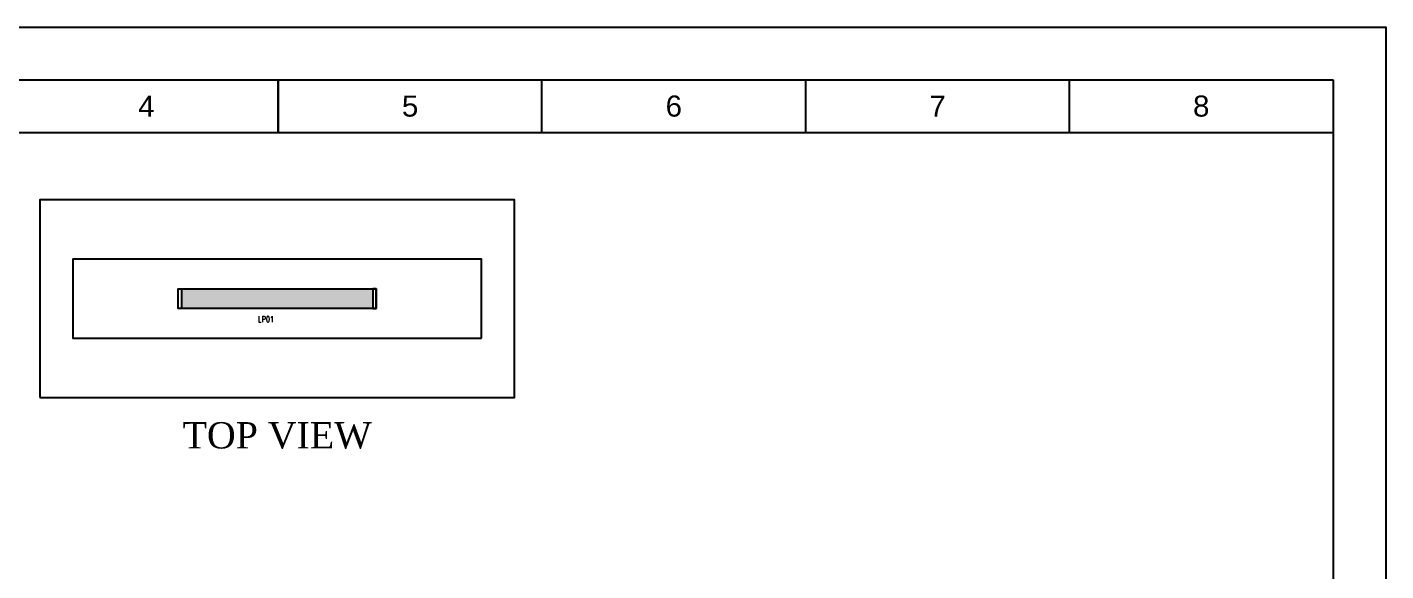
# Model space of a CAD drawing. Header units: millimetres. Extents: x 0 to 900, y 0 to 297.
# Drawn here: x 642.4 to 900, y 193.8 to 297 of the extents above; entities that cross this region are included whole.
import ezdxf
from ezdxf.enums import TextEntityAlignment as Align

# ---------------------------------------------------------------- set-up
doc = ezdxf.new("R2010")
doc.units = ezdxf.units.MM
doc.layers.add('Frame_text', color=3, linetype='Continuous')
doc.styles.add('F4.0', font='arial.ttf', dxfattribs={"height": 4})
doc.styles.add('F40', font='times.ttf', dxfattribs={"height": 40})
doc.styles.add('ROMANS', font='romans.shx', dxfattribs={"width": 0.7, "bigfont": 'whgtxt.shx'})
doc.styles.get("Standard").update_dxf_attribs({"font": 'times.ttf', "height": 2.5})

# ---------------------------------------------------------------- blocks, each defined once
blk = doc.blocks.new('A3_BLOCK')
for p, q in [((10, 287), (410, 287)), ((210, 277), (210, 287)), ((210, 287), (210, 277)), ((260, 277), (260, 287)), ((310, 277), (310, 287)), ((360, 277), (360, 287)), ((410, 287), (410, 5)), ((10, 277), (410, 277))]:
    blk.add_line(p, q)
at = {"layer": 'Frame_text'}
blk.add_lwpolyline([(0, 0), (0, 297), (420, 297), (420, 0), (0, 0)], close=True, dxfattribs=at)
at = {"char_height": 4, "attachment_point": 5, "style": 'F4.0'}
for s, insert in [('4', (185, 282)), ('5', (235, 282)), ('6', (285, 282)), ('7', (335, 282)), ('8', (385, 282))]:
    blk.add_mtext_dynamic_manual_height_columns(s, width=19.9819, gutter_width=25, heights=[0], dxfattribs=dict(at, insert=insert))
at = {"layer": 'Frame_text'}
for tag, p in [('DESIGNED', (225, 22.5)), ('DESIGNED_DATE', (270, 22.5)), ('DRAWING_NAME', (350, 22.5)), ('PROJECT_NAME', (90, 19)), ('CHECKED', (225, 15.5)), ('CHECKED_DATE', (270, 15.5)), ('APPROVED', (225, 8.5)), ('APPROVED_DATE', (270, 8.5)), ('PAGE', (320, 8.5)), ('SCALE', (360, 8.5)), ('RECV', (400, 8.5))]:
    blk.add_attdef(tag, text='', height=2.5, dxfattribs=at).set_placement(p, align=Align.MIDDLE_CENTER)

msp = doc.modelspace()

# ---------------------------------------------------------------- hatches: boundary and pattern name
h = msp.add_hatch()
h.set_pattern_fill('DOTS', color=0, scale=0.125)
h.set_pattern_definition([(0, (-80515.7792, 22088.7277), (0.09921875, 0.1984375), [0, -0.1984375])])
h.paths.add_polyline_path([(707.91172492, 247.33660158), (671.66172492, 247.33660158), (671.66172492, 243.58660158), (707.91172492, 243.58660158)])

# ---------------------------------------------------------------- linework, layer by layer
msp.add_line((644.78672492, 264.21160158), (644.78672492, 226.71160158))
msp.add_lwpolyline([(644.78672492, 226.71160158), (734.78672492, 226.71160158), (734.78672492, 264.21160158), (644.78672492, 264.21160158)], close=True)
at = {"color": 2}
msp.add_lwpolyline([(728.53672492, 237.96160158), (728.53672492, 252.96160158), (651.03672492, 252.96160158), (651.03672492, 237.96160158)], close=True, dxfattribs=at)
at = {"color": 0}
for points in [[(671.03672492, 243.58660158), (671.03672492, 247.33660158), (708.53672492, 247.33660158), (708.53672492, 243.58660158)], [(671.03672492, 247.33660158), (671.66172492, 247.33660158), (671.66172492, 243.58660158), (671.03672492, 243.58660158)], [(708.53672492, 247.33660158), (707.91172492, 247.33660158), (707.91172492, 243.58660158), (708.53672492, 243.58660158)]]:
    msp.add_lwpolyline(points, close=True, dxfattribs=at)
msp.add_lwpolyline([(708.53672492, 247.33660158), (707.91172492, 247.33660158), (707.91172492, 243.58660158)], dxfattribs=at)

# ---------------------------------------------------------------- block references
msp.add_blockref('A3_BLOCK', (480, 0))

# ---------------------------------------------------------------- texts
at = {"attachment_point": 5}
for s, width, gutter_width, insert, char_height, style in [('LP01', 5.9354158238, 42.57424309, (687.69477328, 241.58018558, 48.11860765), 1.125, 'ROMANS'), ('TOP VIEW', 68.4637510588, 12.5, (689.80064884, 219.50073219), 5, 'F40')]:
    msp.add_mtext_dynamic_manual_height_columns(s, width=width, gutter_width=gutter_width, heights=[0], dxfattribs=dict(at, insert=insert, char_height=char_height, style=style))

doc.saveas('drawing.dxf')
